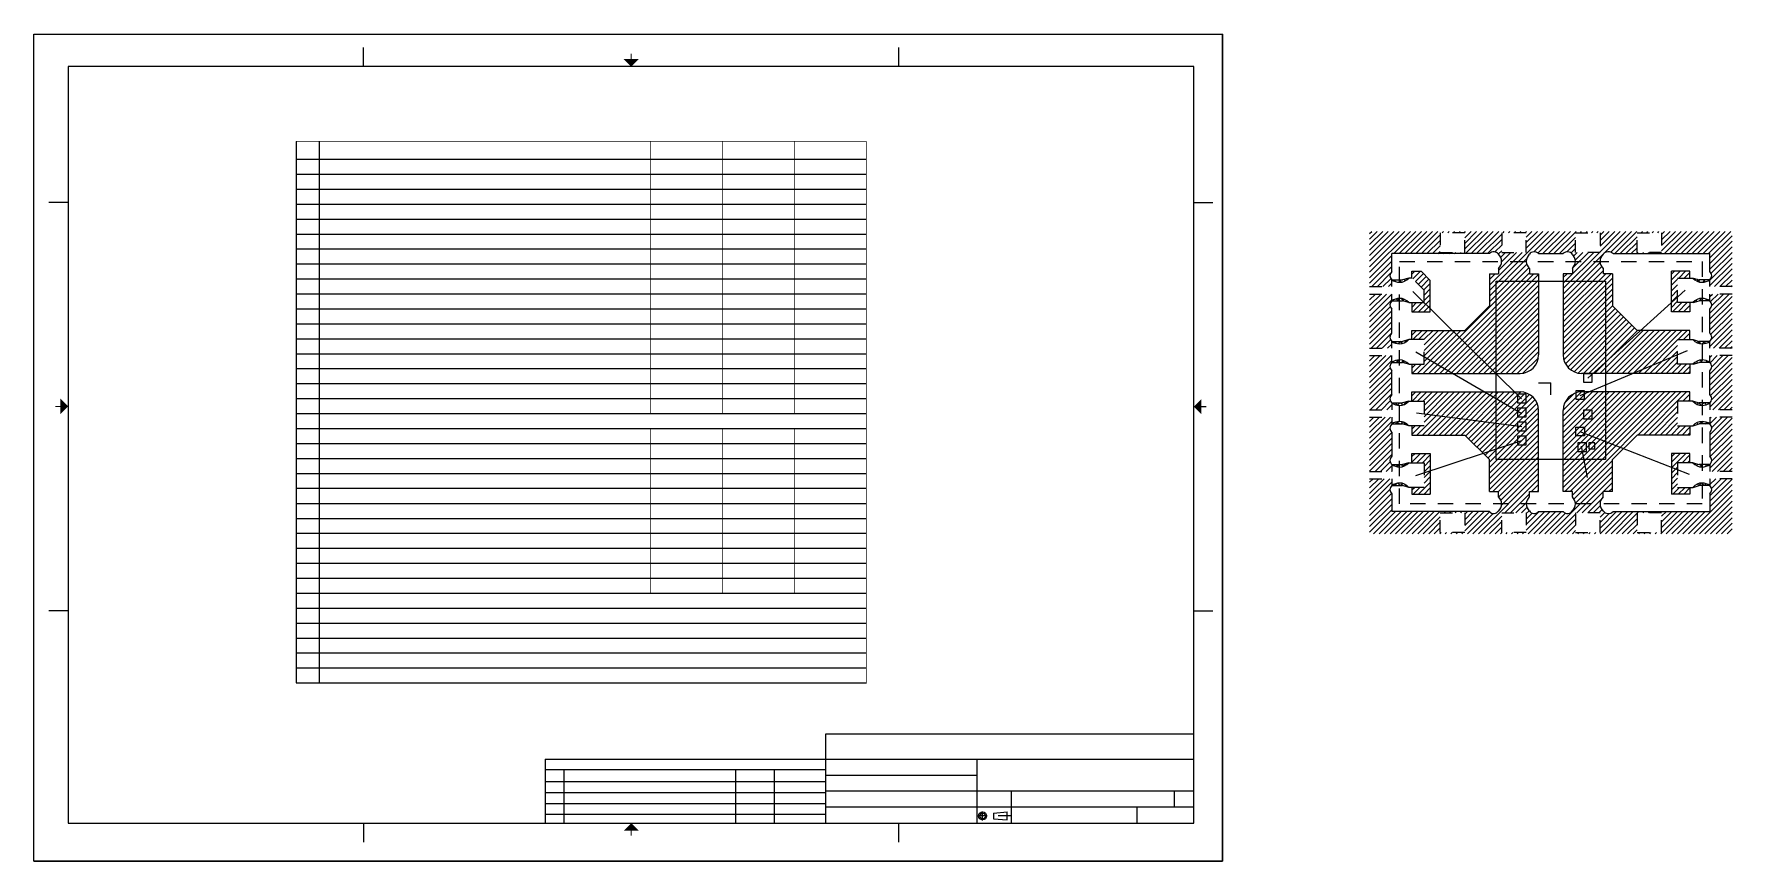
# Model space of a CAD drawing. Header units: millimetres. Extents: x 393.2 to 449.6, y 107.5 to 114.2.
# Drawn here: x 435.77 to 449.57, y 107.5 to 114.22 of the extents above; entities that cross this region are included whole.
import ezdxf

# ---------------------------------------------------------------- set-up
doc = ezdxf.new("R2010")
doc.units = ezdxf.units.MM
doc.header["$LTSCALE"] = 0.5
for name, pattern in [('CENTER', [50.8, 31.75, -6.35, 6.35, -6.35]), ('HIDDEN', [0.375, 0.25, -0.125]), ('PHANTOM', [2.5, 1.25, -0.25, 0.25, -0.25, 0.25, -0.25])]:
    doc.linetypes.add(name, pattern=pattern)
for name, color, linetype in [('1D', 4, 'Continuous'), ('BTM', 7, 'HIDDEN'), ('CEN', 2, 'CENTER'), ('HEB', 4, 'Continuous'), ('HET', 6, 'Continuous'), ('NOTE', 7, 'Continuous'), ('PKG', 1, 'PHANTOM'), ('TB', 7, 'Continuous')]:
    doc.layers.add(name, color=color, linetype=linetype)
pattern_1 = [(45, (446.853154, 110.708894), (-0.02245064, 0.02245064), []), (135, (446.853154, 110.708894), (-0.02245064, -0.02245064), [])]

# ---------------------------------------------------------------- blocks, each defined once
blk = doc.blocks.new('FR')
at = {"layer": 'TB'}
for p, q in [((78.32, 188.67), (78.32, 193.22)), ((205.52, 188.67), (205.52, 193.22)), ((8.12, 188.67), (8.12, 9.03)), ((275.59, 188.67), (8.12, 188.67)), ((275.59, 9.03), (275.59, 188.67)), ((3.57, 156.43), (8.12, 156.43)), ((275.59, 156.36), (280.13, 156.36)), ((3.57, 59.52), (8.12, 59.52)), ((275.59, 59.44), (280.13, 59.44)), ((188.21, 30.23), (275.59, 30.23)), ((188.21, 9.03), (188.21, 30.23)), ((121.48, 24.17), (121.48, 9.03)), ((121.48, 24.17), (188.21, 24.17)), ((121.48, 21.74), (188.21, 21.74)), ((126.03, 9.03), (126.03, 21.74)), ((166.76, 9.03), (166.76, 21.74)), ((175.96, 9.03), (175.96, 21.74)), ((188.21, 24.17), (275.59, 24.17)), ((188.21, 20.42), (224.1, 20.42)), ((224.1, 9.03), (224.1, 24.17)), ((121.48, 18.92), (188.21, 18.92)), ((121.48, 16.3), (188.21, 16.3)), ((188.21, 16.66), (275.59, 16.66)), ((232.32, 9.03), (232.32, 16.66)), ((270.99, 12.86), (270.99, 16.66)), ((121.48, 13.68), (188.21, 13.68)), ((188.21, 12.85), (224.1, 12.85)), ((224.1, 12.86), (275.59, 12.86)), ((262.17, 9.03), (262.17, 12.86)), ((8.12, 9.03), (275.59, 9.03)), ((78.35, 4.49), (78.35, 9.03)), ((121.48, 11.17), (188.21, 11.17)), ((205.55, 4.49), (205.55, 9.03)), ((228.03, 11.36), (231.26, 11.65)), ((228.03, 11.36), (228.03, 10.06)), ((228.03, 10.06), (231.26, 9.76)), ((231.26, 9.76), (231.26, 11.65))]:
    blk.add_line(p, q, dxfattribs=at)
at = {"layer": 'TB', "color": 1, "linetype": 'CENTER', "ltscale": 0.002}
for p, q in [((226.52, 10.71), (224.34, 10.71)), ((225.43, 9.62), (225.43, 11.79)), ((232.03, 10.71), (227.29, 10.71))]:
    blk.add_line(p, q, dxfattribs=at)
at = {"layer": 'TB'}
blk.add_lwpolyline([(0, 196.39), (282.46, 196.39), (282.46, 0), (0, 0)], close=True, dxfattribs=at)
at = {"layer": 'TB', "const_width": 0.242}
for points in [[(141.92, 191.7), (141.92, 190.49)], [(5.09, 107.97), (6.3, 107.97)], [(278.62, 107.9), (277.41, 107.9)], [(141.95, 6), (141.95, 7.21)]]:
    blk.add_lwpolyline(points, dxfattribs=at)
at = {"layer": 'TB'}
for radius in [0.945, 0.649]:
    blk.add_circle((225.43, 10.71), radius, dxfattribs=at)
for points in [[(140.1, 190.49), (143.74, 190.49), (141.92, 188.67)], [(6.3, 106.16), (6.3, 109.79), (8.12, 107.97)], [(277.41, 106.08), (277.41, 109.72), (275.59, 107.9)], [(140.13, 7.21), (143.77, 7.21), (141.95, 9.03)]]:
    blk.add_solid(points, dxfattribs=at)
blk = doc.blocks.new('SS516')
for points in [[(-0.4445, 0.7239), (0.4445, 0.7239), (0.4445, -0.7239), (-0.4445, -0.7239)], [(0.33435, -0.0271), (0.26435, -0.0271), (0.26435, -0.0971), (0.33435, -0.0971)], [(-0.20225, -0.19415), (-0.27225, -0.19415), (-0.27225, -0.26415), (-0.20225, -0.26415)], [(0.27225, -0.16495), (0.20225, -0.16495), (0.20225, -0.23495), (0.27225, -0.23495)], [(-0.20225, -0.30735), (-0.27225, -0.30735), (-0.27225, -0.37735), (-0.20225, -0.37735)], [(0.33435, -0.3229), (0.26435, -0.3229), (0.26435, -0.3929), (0.33435, -0.3929)], [(-0.20225, -0.42055), (-0.27225, -0.42055), (-0.27225, -0.49055), (-0.20225, -0.49055)], [(-0.20225, -0.53375), (-0.27225, -0.53375), (-0.27225, -0.60375), (-0.20225, -0.60375)], [(0.27225, -0.53075), (0.20225, -0.53075), (0.20225, -0.46075), (0.27225, -0.46075)], [(0.28945, -0.5885), (0.21945, -0.5885), (0.21945, -0.6585), (0.28945, -0.6585)], [(0.3577, -0.58795), (0.3077, -0.58795), (0.3077, -0.63795), (0.3577, -0.63795)]]:
    blk.add_lwpolyline(points, close=True)

msp = doc.modelspace()

# ---------------------------------------------------------------- hatches: boundary and pattern name
at = {"layer": 'HEB', "ltscale": 0.1}
h = msp.add_hatch(dxfattribs=at)
h.set_pattern_fill('ANSI31', color=256, scale=0.01)
h.set_pattern_definition([(45, (447.0725, 110.753957), (-0.02245064, 0.02245064), [])])
h.paths.add_polyline_path([(447.12, 110.812), (446.97, 110.812), (446.97, 110.737), (447.07, 110.737), (447.07, 110.537), (446.97, 110.537), (446.97, 110.482), (447.12, 110.482)], flags=17)
h.paths.add_polyline_path([(449.23, 110.812), (449.08, 110.812), (449.08, 110.482), (449.23, 110.482), (449.23, 110.537), (449.13, 110.537), (449.13, 110.737), (449.23, 110.737)], flags=17)
h.paths.add_polyline_path([(446.807, 110.984, -0.442346), (446.807, 111.052), (446.807, 111.107), (446.627, 111.107), (446.627, 110.667), (446.807, 110.667), (446.807, 110.722, -0.442346), (446.807, 110.79)])
h.paths.add_polyline_path([(449.572, 111.107), (449.392, 111.107), (449.392, 111.052, -0.442346), (449.392, 110.984), (449.392, 110.79, -0.442346), (449.392, 110.722), (449.392, 110.667), (449.572, 110.667)])
h.paths.add_polyline_path([(449.572, 110.607), (449.392, 110.607), (449.392, 110.552, -0.442346), (449.392, 110.484), (449.392, 110.34), (448.606, 110.34, -0.437524), (448.525, 110.345, -0.200628), (448.5, 110.402), (448.3, 110.402, -0.200628), (448.275, 110.345, -0.473707), (448.2, 110.34), (447.999, 110.34, -0.473707), (447.925, 110.345, -0.200628), (447.9, 110.402), (447.7, 110.402, -0.200628), (447.675, 110.345, -0.473707), (447.6, 110.34), (446.807, 110.34), (446.807, 110.484, -0.442346), (446.807, 110.552), (446.807, 110.607), (446.627, 110.607), (446.627, 110.16), (449.572, 110.16)])
h.paths.add_polyline_path([(449, 110.33), (449, 110.17), (448.8, 110.17), (448.8, 110.33)], flags=16)
h.paths.add_polyline_path([(448.5, 110.33), (448.5, 110.17), (448.3, 110.17), (448.3, 110.33)], flags=16)
h.paths.add_polyline_path([(447.9, 110.33), (447.9, 110.17), (447.7, 110.17), (447.7, 110.33)], flags=16)
h.paths.add_polyline_path([(447.4, 110.33), (447.4, 110.17), (447.2, 110.17), (447.2, 110.33)], flags=16)
h.paths.add_polyline_path([(446.807, 111.484, -0.442346), (446.807, 111.552), (446.807, 111.607), (446.627, 111.607), (446.627, 111.167), (446.807, 111.167), (446.807, 111.222, -0.442346), (446.807, 111.29)])
h.paths.add_polyline_path([(449.572, 111.607), (449.392, 111.607), (449.392, 111.552, -0.442346), (449.392, 111.484), (449.392, 111.29, -0.442346), (449.392, 111.222), (449.392, 111.167), (449.572, 111.167)])
h.paths.add_polyline_path([(449.13, 111.237), (449.23, 111.237), (449.23, 111.312), (448.35, 111.312, 0.414214), (448.2, 111.162), (448.2, 110.502), (448.275, 110.502), (448.275, 110.46, -0.200628), (448.3, 110.402), (448.5, 110.402, -0.200628), (448.525, 110.46), (448.525, 110.502), (448.6, 110.502), (448.6, 110.762), (448.8, 110.962), (449.23, 110.962), (449.23, 111.037), (449.13, 111.037)])
h.paths.add_polyline_path([(448, 111.162, 0.414214), (447.85, 111.312), (446.97, 111.312), (446.97, 111.237), (447.07, 111.237), (447.07, 111.037), (446.97, 111.037), (446.97, 110.962), (447.4, 110.962), (447.6, 110.762), (447.6, 110.502), (447.675, 110.502), (447.675, 110.46, -0.200628), (447.7, 110.402), (447.9, 110.402, -0.200628), (447.925, 110.46), (447.925, 110.502), (448, 110.502)])
h.paths.add_polyline_path([(449.23, 112.037), (449.13, 112.037), (449.13, 112.237), (449.23, 112.237), (449.23, 112.292), (449.08, 112.292), (449.08, 111.962), (449.23, 111.962)], flags=17)
h.paths.add_polyline_path([(449.13, 111.737), (449.23, 111.737), (449.23, 111.812), (448.8, 111.812), (448.6, 112.012), (448.6, 112.272), (448.525, 112.272), (448.525, 112.315, -0.200628), (448.5, 112.372), (448.3, 112.372, -0.200628), (448.275, 112.315), (448.275, 112.272), (448.2, 112.272), (448.2, 111.612, 0.414214), (448.35, 111.462), (449.23, 111.462), (449.23, 111.537), (449.13, 111.537)])
h.paths.add_polyline_path([(449.572, 112.107), (449.392, 112.107), (449.392, 112.052, -0.442346), (449.392, 111.984), (449.392, 111.79, -0.442346), (449.392, 111.722), (449.392, 111.667), (449.572, 111.667)])
h.paths.add_polyline_path([(447.045, 112.292), (446.97, 112.292), (446.97, 112.237), (447.07, 112.137), (447.07, 112.037), (446.97, 112.037), (446.97, 111.962), (447.12, 111.962), (447.12, 112.217)], flags=17)
h.paths.add_polyline_path([(446.807, 111.984, -0.442346), (446.807, 112.052), (446.807, 112.107), (446.627, 112.107), (446.627, 111.667), (446.807, 111.667), (446.807, 111.722, -0.442346), (446.807, 111.79)])
h.paths.add_polyline_path([(448, 112.272), (447.925, 112.272), (447.925, 112.315, -0.200628), (447.9, 112.372), (447.7, 112.372, -0.200628), (447.675, 112.315), (447.675, 112.272), (447.6, 112.272), (447.6, 112.012), (447.4, 111.812), (446.97, 111.812), (446.97, 111.737), (447.07, 111.737), (447.07, 111.537), (446.97, 111.537), (446.97, 111.462), (447.85, 111.462, 0.414214), (448, 111.612)])
h.paths.add_polyline_path([(449.572, 112.615), (446.627, 112.615), (446.627, 112.167), (446.807, 112.167), (446.807, 112.222, -0.442346), (446.807, 112.29), (446.807, 112.435), (447.6, 112.435, -0.473707), (447.675, 112.43, -0.200628), (447.7, 112.372), (447.9, 112.372, -0.200628), (447.925, 112.43, -0.473707), (447.999, 112.435), (448.2, 112.435, -0.473707), (448.275, 112.43, -0.200628), (448.3, 112.372), (448.5, 112.372, -0.200628), (448.525, 112.43, -0.437524), (448.606, 112.435), (449.392, 112.435), (449.392, 112.29, -0.442346), (449.392, 112.222), (449.392, 112.167), (449.572, 112.167)])
h.paths.add_polyline_path([(448.3, 112.605), (448.5, 112.605), (448.5, 112.445), (448.3, 112.445)], flags=16)
h.paths.add_polyline_path([(447.9, 112.445), (447.7, 112.445), (447.7, 112.605), (447.9, 112.605)], flags=16)
h.paths.add_polyline_path([(448.8, 112.605), (449, 112.605), (449, 112.445), (448.8, 112.445)], flags=16)
h.paths.add_polyline_path([(447.4, 112.445), (447.2, 112.445), (447.2, 112.605), (447.4, 112.605)], flags=16)
at = {"layer": 'HET'}
h = msp.add_hatch(dxfattribs=at)
h.set_pattern_fill('ANSI37', color=6, scale=0.01)
h.set_pattern_definition(pattern_1)
edge = h.paths.add_edge_path()
edge.add_line((446.87, 110.722), (446.807, 110.722))
edge.add_arc((446.876, 110.831), 0.129, 237.5482, 266.9625)
edge.add_line((446.87, 110.702), (446.87, 110.722))
edge = h.paths.add_edge_path()
edge.add_line((446.945, 110.737), (446.895, 110.722))
edge.add_line((446.895, 110.722), (446.87, 110.722))
edge.add_line((446.87, 110.722), (446.87, 110.702))
edge.add_arc((446.87, 110.799), 0.097, 269.7529, 320.2809)
edge = h.paths.add_edge_path()
edge.add_arc((446.876, 110.443), 0.129, 93.0375, 122.4518)
edge.add_line((446.807, 110.552), (446.87, 110.552))
edge.add_line((446.87, 110.552), (446.87, 110.572))
edge = h.paths.add_edge_path()
edge.add_line((446.87, 110.572), (446.87, 110.552))
edge.add_line((446.87, 110.552), (446.895, 110.552))
edge.add_line((446.895, 110.552), (446.945, 110.537))
edge.add_arc((446.87, 110.475), 0.097, 39.7191, 90.2471)
edge = h.paths.add_edge_path()
edge.add_line((446.87, 111.222), (446.807, 111.222))
edge.add_arc((446.876, 111.331), 0.129, 237.5482, 266.9625)
edge.add_line((446.87, 111.202), (446.87, 111.222))
edge = h.paths.add_edge_path()
edge.add_line((446.945, 111.237), (446.895, 111.222))
edge.add_line((446.895, 111.222), (446.87, 111.222))
edge.add_line((446.87, 111.222), (446.87, 111.202))
edge.add_arc((446.87, 111.299), 0.097, 269.7529, 320.2809)
edge = h.paths.add_edge_path()
edge.add_arc((446.876, 110.943), 0.129, 93.0375, 122.4518)
edge.add_line((446.807, 111.052), (446.87, 111.052))
edge.add_line((446.87, 111.052), (446.87, 111.072))
edge = h.paths.add_edge_path()
edge.add_line((446.87, 111.072), (446.87, 111.052))
edge.add_line((446.87, 111.052), (446.895, 111.052))
edge.add_line((446.895, 111.052), (446.945, 111.037))
edge.add_arc((446.87, 110.975), 0.097, 39.7191, 90.2471)
edge = h.paths.add_edge_path()
edge.add_line((446.87, 111.722), (446.807, 111.722))
edge.add_arc((446.876, 111.831), 0.129, 237.5482, 266.9625)
edge.add_line((446.87, 111.702), (446.87, 111.722))
edge = h.paths.add_edge_path()
edge.add_line((446.945, 111.737), (446.895, 111.722))
edge.add_line((446.895, 111.722), (446.87, 111.722))
edge.add_line((446.87, 111.722), (446.87, 111.702))
edge.add_arc((446.87, 111.799), 0.097, 269.7529, 320.2809)
edge = h.paths.add_edge_path()
edge.add_arc((446.871, 111.477), 0.0956, 90.6028, 127.7552)
edge.add_line((446.812, 111.552), (446.87, 111.552))
edge.add_line((446.87, 111.552), (446.87, 111.572))
edge = h.paths.add_edge_path()
edge.add_line((446.87, 111.572), (446.87, 111.552))
edge.add_line((446.87, 111.552), (446.895, 111.552))
edge.add_line((446.895, 111.552), (446.945, 111.537))
edge.add_arc((446.87, 111.475), 0.097, 39.7191, 90.2471)
edge = h.paths.add_edge_path()
edge.add_line((446.87, 112.222), (446.807, 112.222))
edge.add_arc((446.876, 112.331), 0.129, 237.5482, 266.9625)
edge.add_line((446.87, 112.202), (446.87, 112.222))
edge = h.paths.add_edge_path()
edge.add_line((446.945, 112.237), (446.895, 112.222))
edge.add_line((446.895, 112.222), (446.87, 112.222))
edge.add_line((446.87, 112.222), (446.87, 112.202))
edge.add_arc((446.87, 112.299), 0.097, 269.7529, 320.2809)
edge = h.paths.add_edge_path()
edge.add_arc((446.876, 111.943), 0.129, 93.0375, 122.4518)
edge.add_line((446.807, 112.052), (446.87, 112.052))
edge.add_line((446.87, 112.052), (446.87, 112.072))
edge = h.paths.add_edge_path()
edge.add_line((446.87, 112.072), (446.87, 112.052))
edge.add_line((446.87, 112.052), (446.895, 112.052))
edge.add_line((446.895, 112.052), (446.945, 112.037))
edge.add_arc((446.87, 111.975), 0.097, 39.7191, 90.2471)
h = msp.add_hatch(dxfattribs=at)
h.set_pattern_fill('ANSI37', color=6, scale=0.01)
h.set_pattern_definition(pattern_1)
edge = h.paths.add_edge_path()
edge.add_line((449.33, 110.722), (449.392, 110.722))
edge.add_arc((449.323, 110.831), 0.129, 273.0375, 302.4518, ccw=False)
edge.add_line((449.33, 110.702), (449.33, 110.722))
edge = h.paths.add_edge_path()
edge.add_line((449.255, 110.737), (449.305, 110.722))
edge.add_line((449.305, 110.722), (449.33, 110.722))
edge.add_line((449.33, 110.722), (449.33, 110.702))
edge.add_arc((449.329, 110.799), 0.097, 219.7191, 270.2471, ccw=False)
edge = h.paths.add_edge_path()
edge.add_arc((449.323, 110.443), 0.129, 57.5482, 86.9625, ccw=False)
edge.add_line((449.392, 110.552), (449.33, 110.552))
edge.add_line((449.33, 110.552), (449.33, 110.572))
edge = h.paths.add_edge_path()
edge.add_line((449.33, 110.572), (449.33, 110.552))
edge.add_line((449.33, 110.552), (449.305, 110.552))
edge.add_line((449.305, 110.552), (449.255, 110.537))
edge.add_arc((449.329, 110.475), 0.097, 89.7529, 140.2809, ccw=False)
edge = h.paths.add_edge_path()
edge.add_line((449.33, 111.222), (449.392, 111.222))
edge.add_arc((449.323, 111.331), 0.129, 273.0375, 302.4518, ccw=False)
edge.add_line((449.33, 111.202), (449.33, 111.222))
edge = h.paths.add_edge_path()
edge.add_line((449.255, 111.237), (449.305, 111.222))
edge.add_line((449.305, 111.222), (449.33, 111.222))
edge.add_line((449.33, 111.222), (449.33, 111.202))
edge.add_arc((449.329, 111.299), 0.097, 219.7191, 270.2471, ccw=False)
edge = h.paths.add_edge_path()
edge.add_arc((449.323, 110.943), 0.129, 57.5482, 86.9625, ccw=False)
edge.add_line((449.392, 111.052), (449.33, 111.052))
edge.add_line((449.33, 111.052), (449.33, 111.072))
edge = h.paths.add_edge_path()
edge.add_line((449.33, 111.072), (449.33, 111.052))
edge.add_line((449.33, 111.052), (449.305, 111.052))
edge.add_line((449.305, 111.052), (449.255, 111.037))
edge.add_arc((449.329, 110.975), 0.097, 89.7529, 140.2809, ccw=False)
edge = h.paths.add_edge_path()
edge.add_line((449.33, 111.722), (449.392, 111.722))
edge.add_arc((449.323, 111.831), 0.129, 273.0375, 302.4518, ccw=False)
edge.add_line((449.33, 111.702), (449.33, 111.722))
edge = h.paths.add_edge_path()
edge.add_line((449.255, 111.737), (449.305, 111.722))
edge.add_line((449.305, 111.722), (449.33, 111.722))
edge.add_line((449.33, 111.722), (449.33, 111.702))
edge.add_arc((449.329, 111.799), 0.097, 219.7191, 270.2471, ccw=False)
edge = h.paths.add_edge_path()
edge.add_arc((449.323, 111.443), 0.129, 57.5482, 86.9625, ccw=False)
edge.add_line((449.392, 111.552), (449.33, 111.552))
edge.add_line((449.33, 111.552), (449.33, 111.572))
edge = h.paths.add_edge_path()
edge.add_line((449.33, 111.572), (449.33, 111.552))
edge.add_line((449.33, 111.552), (449.305, 111.552))
edge.add_line((449.305, 111.552), (449.255, 111.537))
edge.add_arc((449.329, 111.475), 0.097, 89.7529, 140.2809, ccw=False)
edge = h.paths.add_edge_path()
edge.add_line((449.33, 112.222), (449.392, 112.222))
edge.add_arc((449.323, 112.331), 0.129, 273.0375, 302.4518, ccw=False)
edge.add_line((449.33, 112.202), (449.33, 112.222))
edge = h.paths.add_edge_path()
edge.add_line((449.255, 112.237), (449.305, 112.222))
edge.add_line((449.305, 112.222), (449.33, 112.222))
edge.add_line((449.33, 112.222), (449.33, 112.202))
edge.add_arc((449.329, 112.299), 0.097, 219.7191, 270.2471, ccw=False)
edge = h.paths.add_edge_path()
edge.add_arc((449.323, 111.943), 0.129, 57.5482, 86.9625, ccw=False)
edge.add_line((449.392, 112.052), (449.33, 112.052))
edge.add_line((449.33, 112.052), (449.33, 112.072))
edge = h.paths.add_edge_path()
edge.add_line((449.33, 112.072), (449.33, 112.052))
edge.add_line((449.33, 112.052), (449.305, 112.052))
edge.add_line((449.305, 112.052), (449.255, 112.037))
edge.add_arc((449.329, 111.975), 0.097, 89.7529, 140.2809, ccw=False)

# ---------------------------------------------------------------- linework, layer by layer
for p, q in [((447.6, 112.435), (446.807, 112.435)), ((446.807, 112.29), (446.807, 112.435)), ((447.999, 112.435), (448.2, 112.435)), ((448.606, 112.435), (449.392, 112.435)), ((449.392, 112.29), (449.392, 112.435)), ((446.807, 112.222), (446.895, 112.222)), ((446.945, 112.237), (446.895, 112.222)), ((446.97, 112.237), (446.945, 112.237)), ((446.97, 112.237), (446.97, 112.292)), ((446.97, 112.292), (447.045, 112.292)), ((447.045, 112.292), (447.12, 112.217)), ((447.12, 111.962), (447.12, 112.217)), ((447.6, 112.272), (447.675, 112.272)), ((447.6, 112.272), (447.6, 112.012)), ((447.675, 112.315), (447.675, 112.272)), ((447.925, 112.315), (447.925, 112.272)), ((447.925, 112.272), (448, 112.272)), ((448, 112.272), (448, 111.612)), ((448.275, 112.272), (448.2, 112.272)), ((448.2, 112.272), (448.2, 111.612)), ((448.275, 112.315), (448.275, 112.272)), ((448.525, 112.315), (448.525, 112.272)), ((448.6, 112.272), (448.525, 112.272)), ((448.6, 112.272), (448.6, 112.012)), ((449.23, 112.292), (449.08, 112.292)), ((449.08, 111.962), (449.08, 112.292)), ((449.23, 112.237), (449.23, 112.292)), ((449.23, 112.237), (449.255, 112.237)), ((449.255, 112.237), (449.305, 112.222)), ((449.392, 112.222), (449.305, 112.222)), ((446.807, 112.052), (446.895, 112.052)), ((446.807, 111.79), (446.807, 111.984)), ((446.945, 112.037), (446.895, 112.052)), ((446.945, 112.037), (446.97, 112.037)), ((446.97, 112.037), (446.97, 111.962)), ((446.97, 111.962), (447.12, 111.962)), ((447.4, 111.812), (447.6, 112.012)), ((448.8, 111.812), (448.6, 112.012)), ((449.23, 111.962), (449.08, 111.962)), ((449.23, 112.037), (449.23, 111.962)), ((449.255, 112.037), (449.23, 112.037)), ((449.255, 112.037), (449.305, 112.052)), ((449.392, 112.052), (449.305, 112.052)), ((449.392, 111.79), (449.392, 111.984)), ((446.97, 111.737), (446.97, 111.812)), ((446.97, 111.812), (447.4, 111.812)), ((449.23, 111.812), (448.8, 111.812)), ((449.23, 111.737), (449.23, 111.812)), ((446.807, 111.722), (446.895, 111.722)), ((446.945, 111.737), (446.895, 111.722)), ((446.97, 111.737), (446.945, 111.737)), ((449.23, 111.737), (449.255, 111.737)), ((449.255, 111.737), (449.305, 111.722)), ((449.392, 111.722), (449.305, 111.722)), ((446.807, 111.552), (446.895, 111.552)), ((446.945, 111.537), (446.895, 111.552)), ((446.945, 111.537), (446.97, 111.537)), ((446.97, 111.537), (446.97, 111.462)), ((449.23, 111.537), (449.23, 111.462)), ((449.255, 111.537), (449.23, 111.537)), ((449.255, 111.537), (449.305, 111.552)), ((449.392, 111.552), (449.305, 111.552)), ((446.807, 111.29), (446.807, 111.484)), ((446.97, 111.462), (447.85, 111.462)), ((449.23, 111.462), (448.35, 111.462)), ((449.392, 111.29), (449.392, 111.484)), ((446.945, 111.237), (446.895, 111.222)), ((446.945, 111.237), (446.97, 111.237)), ((446.97, 111.237), (446.97, 111.312)), ((446.97, 111.312), (447.85, 111.312)), ((449.23, 111.312), (448.35, 111.312)), ((449.23, 111.237), (449.23, 111.312)), ((449.255, 111.237), (449.23, 111.237)), ((449.255, 111.237), (449.305, 111.222)), ((446.807, 111.222), (446.895, 111.222)), ((448, 110.502), (448, 111.162)), ((448.2, 110.502), (448.2, 111.162)), ((449.392, 111.222), (449.305, 111.222)), ((446.807, 111.052), (446.895, 111.052)), ((446.807, 110.984), (446.807, 110.79)), ((446.945, 111.037), (446.895, 111.052)), ((446.97, 111.037), (446.945, 111.037)), ((446.97, 111.037), (446.97, 110.962)), ((446.97, 110.962), (447.4, 110.962)), ((447.4, 110.962), (447.6, 110.762)), ((448.8, 110.962), (448.6, 110.762)), ((449.23, 110.962), (448.8, 110.962)), ((449.23, 111.037), (449.23, 110.962)), ((449.23, 111.037), (449.255, 111.037)), ((449.255, 111.037), (449.305, 111.052)), ((449.392, 111.052), (449.305, 111.052)), ((449.392, 110.984), (449.392, 110.79)), ((446.807, 110.722), (446.895, 110.722)), ((446.945, 110.737), (446.895, 110.722)), ((446.945, 110.737), (446.97, 110.737)), ((446.97, 110.737), (446.97, 110.812)), ((446.97, 110.812), (447.12, 110.812)), ((447.12, 110.812), (447.12, 110.482)), ((447.6, 110.502), (447.6, 110.762)), ((448.6, 110.502), (448.6, 110.762)), ((449.23, 110.812), (449.08, 110.812)), ((449.08, 110.812), (449.08, 110.482)), ((449.23, 110.737), (449.23, 110.812)), ((449.255, 110.737), (449.23, 110.737)), ((449.255, 110.737), (449.305, 110.722)), ((449.392, 110.722), (449.305, 110.722)), ((446.807, 110.552), (446.895, 110.552)), ((446.945, 110.537), (446.895, 110.552)), ((449.255, 110.537), (449.305, 110.552)), ((449.392, 110.552), (449.305, 110.552)), ((446.807, 110.484), (446.807, 110.34)), ((446.97, 110.537), (446.945, 110.537)), ((446.97, 110.537), (446.97, 110.482)), ((446.97, 110.482), (447.12, 110.482)), ((447.6, 110.502), (447.675, 110.502)), ((447.675, 110.46), (447.675, 110.502)), ((447.925, 110.502), (448, 110.502)), ((447.925, 110.46), (447.925, 110.502)), ((448.275, 110.502), (448.2, 110.502)), ((448.275, 110.46), (448.275, 110.502)), ((448.6, 110.502), (448.525, 110.502)), ((448.525, 110.46), (448.525, 110.502)), ((449.23, 110.482), (449.08, 110.482)), ((449.23, 110.537), (449.23, 110.482)), ((449.23, 110.537), (449.255, 110.537)), ((449.392, 110.484), (449.392, 110.34)), ((447.6, 110.34), (446.807, 110.34)), ((447.999, 110.34), (448.2, 110.34)), ((448.606, 110.34), (449.392, 110.34))]:
    msp.add_line(p, q)
at = {"color": 2}
for p, q in [((447.862, 111.255), (446.977, 112.128)), ((448.401, 111.424), (449.191, 112.137)), ((448.337, 111.283), (449.211, 111.648)), ((447.002, 111.637), (447.863, 111.136)), ((447.009, 111.143), (447.863, 111.03)), ((448.335, 110.99), (449.223, 110.644)), ((447.002, 110.632), (447.865, 110.917)), ((448.347, 110.871), (448.394, 110.617))]:
    msp.add_line(p, q, dxfattribs=at)
for centre, radius, start, end in [((447.635, 112.402), 0.0481, 35.4545, 136.8435), ((447.618, 112.371), 0.0813, 0.8095, 46.1877), ((447.618, 112.373), 0.0813, 313.8123, 359.1905), ((447.981, 112.371), 0.0813, 133.8123, 179.1905), ((447.981, 112.373), 0.0813, 180.8095, 226.1877), ((447.964, 112.402), 0.0481, 43.1565, 144.5455), ((448.235, 112.402), 0.0481, 35.4545, 136.8435), ((448.218, 112.371), 0.0813, 0.8095, 46.1877), ((448.218, 112.373), 0.0813, 313.8123, 359.1905), ((448.581, 112.371), 0.0813, 133.8123, 179.1905), ((448.581, 112.373), 0.0813, 180.8095, 226.1877), ((448.567, 112.395), 0.0552, 46.2757, 140.7978), ((446.838, 112.256), 0.0458, 132.2759, 227.7241), ((446.876, 112.331), 0.129, 237.5482, 266.9625), ((446.87, 112.299), 0.097, 269.7529, 320.2809), ((449.329, 112.299), 0.097, 219.7191, 270.2471), ((449.323, 112.331), 0.129, 273.0375, 302.4518), ((449.361, 112.256), 0.0458, 312.2759, 47.7241), ((446.876, 111.943), 0.129, 93.0375, 122.4518), ((446.87, 111.975), 0.097, 39.7191, 90.2471), ((449.329, 111.975), 0.097, 89.7529, 140.2809), ((449.323, 111.943), 0.129, 57.5482, 86.9625), ((446.838, 112.018), 0.0458, 132.2759, 227.7241), ((449.361, 112.018), 0.0458, 312.2759, 47.7241), ((446.838, 111.756), 0.0458, 132.2759, 227.7241), ((449.361, 111.756), 0.0458, 312.2759, 47.7241), ((446.876, 111.831), 0.129, 237.5482, 266.9625), ((446.87, 111.799), 0.097, 269.7529, 320.2809), ((449.329, 111.799), 0.097, 219.7191, 270.2471), ((449.323, 111.831), 0.129, 273.0375, 302.4518), ((446.838, 111.518), 0.0458, 132.2759, 227.7241), ((446.876, 111.443), 0.129, 93.0375, 122.4518), ((446.87, 111.475), 0.097, 39.7191, 90.2471), ((447.85, 111.612), 0.15, 270, 0), ((448.35, 111.612), 0.15, 180, 270), ((449.329, 111.475), 0.097, 89.7529, 140.2809), ((449.323, 111.443), 0.129, 57.5482, 86.9625), ((449.361, 111.518), 0.0458, 312.2759, 47.7241), ((446.838, 111.256), 0.0458, 132.2759, 227.7241), ((446.87, 111.299), 0.097, 269.7529, 320.2809), ((447.85, 111.162), 0.15, 0, 90), ((448.35, 111.162), 0.15, 90, 180), ((449.329, 111.299), 0.097, 219.7191, 270.2471), ((449.361, 111.256), 0.0458, 312.2759, 47.7241), ((446.876, 111.331), 0.129, 237.5482, 266.9625), ((449.323, 111.331), 0.129, 273.0375, 302.4518), ((446.838, 111.018), 0.0458, 132.2759, 227.7241), ((446.876, 110.943), 0.129, 93.0375, 122.4518), ((446.87, 110.975), 0.097, 39.7191, 90.2471), ((449.329, 110.975), 0.097, 89.7529, 140.2809), ((449.323, 110.943), 0.129, 57.5482, 86.9625), ((449.361, 111.018), 0.0458, 312.2759, 47.7241), ((446.838, 110.756), 0.0458, 132.2759, 227.7241), ((446.876, 110.831), 0.129, 237.5482, 266.9625), ((446.87, 110.799), 0.097, 269.7529, 320.2809), ((449.329, 110.799), 0.097, 219.7191, 270.2471), ((449.323, 110.831), 0.129, 273.0375, 302.4518), ((449.361, 110.756), 0.0458, 312.2759, 47.7241), ((446.838, 110.518), 0.0458, 132.2759, 227.7241), ((446.876, 110.443), 0.129, 93.0375, 122.4518), ((446.87, 110.475), 0.097, 39.7191, 90.2471), ((449.329, 110.475), 0.097, 89.7529, 140.2809), ((449.323, 110.443), 0.129, 57.5482, 86.9625), ((449.361, 110.518), 0.0458, 312.2759, 47.7241), ((447.618, 110.401), 0.0813, 0.8095, 46.1877), ((447.618, 110.403), 0.0813, 313.8123, 359.1905), ((447.981, 110.401), 0.0813, 133.8123, 179.1905), ((447.981, 110.403), 0.0813, 180.8095, 226.1877), ((448.218, 110.401), 0.0813, 0.8095, 46.1877), ((448.218, 110.403), 0.0813, 313.8123, 359.1905), ((448.581, 110.401), 0.0813, 133.8123, 179.1905), ((448.581, 110.403), 0.0813, 180.8095, 226.1877), ((447.635, 110.373), 0.0481, 223.1565, 324.5455), ((447.964, 110.373), 0.0481, 215.4545, 316.8435), ((448.235, 110.373), 0.0481, 223.1565, 324.5455), ((448.567, 110.38), 0.0552, 219.2022, 313.7243)]:
    msp.add_arc(centre, radius, start, end)
at = {"layer": '1D', "color": 7, "linetype": 'ByBlock', "lineweight": 0}
for p, q in [((445.432, 107.502), (445.432, 114.219)), ((435.772, 107.502), (445.432, 107.502))]:
    msp.add_line(p, q, dxfattribs=at)
at = {"layer": 'BTM', "ltscale": 0.2}
for p, q in [((446.807, 112.167), (446.807, 112.222)), ((449.392, 112.167), (449.392, 112.222)), ((446.627, 112.167), (446.807, 112.167)), ((446.627, 112.107), (446.807, 112.107)), ((446.807, 112.052), (446.807, 112.107)), ((449.572, 112.167), (449.392, 112.167)), ((449.392, 112.052), (449.392, 112.107)), ((449.572, 112.107), (449.392, 112.107)), ((446.627, 111.667), (446.807, 111.667)), ((446.807, 111.667), (446.807, 111.722)), ((449.392, 111.667), (449.392, 111.722)), ((449.572, 111.667), (449.392, 111.667)), ((446.627, 111.607), (446.807, 111.607)), ((446.807, 111.552), (446.807, 111.607)), ((449.392, 111.552), (449.392, 111.607)), ((449.572, 111.607), (449.392, 111.607)), ((446.627, 111.167), (446.807, 111.167)), ((446.627, 111.107), (446.807, 111.107)), ((446.807, 111.222), (446.807, 111.167)), ((446.807, 111.107), (446.807, 111.052)), ((449.392, 111.222), (449.392, 111.167)), ((449.572, 111.167), (449.392, 111.167)), ((449.392, 111.107), (449.392, 111.052)), ((449.572, 111.107), (449.392, 111.107)), ((446.807, 110.722), (446.807, 110.667)), ((449.392, 110.722), (449.392, 110.667)), ((446.627, 110.667), (446.807, 110.667)), ((446.627, 110.607), (446.807, 110.607)), ((446.807, 110.607), (446.807, 110.552)), ((449.572, 110.667), (449.392, 110.667)), ((449.392, 110.607), (449.392, 110.552)), ((449.572, 110.607), (449.392, 110.607))]:
    msp.add_line(p, q, dxfattribs=at)
for points in [[(447.2, 112.605), (447.2, 112.445), (447.4, 112.445), (447.4, 112.605)], [(447.7, 112.605), (447.7, 112.445), (447.9, 112.445), (447.9, 112.605)], [(448.5, 112.605), (448.5, 112.445), (448.3, 112.445), (448.3, 112.605)], [(449, 112.605), (449, 112.445), (448.8, 112.445), (448.8, 112.605)], [(447.2, 110.17), (447.2, 110.33), (447.4, 110.33), (447.4, 110.17)], [(447.7, 110.17), (447.7, 110.33), (447.9, 110.33), (447.9, 110.17)], [(448.5, 110.17), (448.5, 110.33), (448.3, 110.33), (448.3, 110.17)], [(449, 110.17), (449, 110.33), (448.8, 110.33), (448.8, 110.17)]]:
    msp.add_lwpolyline(points, close=True, dxfattribs=at)
for points in [[(446.97, 112.037), (447.07, 112.037), (447.07, 112.137), (446.97, 112.237), (446.97, 112.237)], [(449.23, 112.037), (449.13, 112.037), (449.13, 112.237), (449.23, 112.237), (449.23, 112.237)], [(446.97, 111.537), (447.07, 111.537), (447.07, 111.737), (446.97, 111.737)], [(449.23, 111.537), (449.13, 111.537), (449.13, 111.737), (449.23, 111.737)], [(446.97, 111.237), (447.07, 111.237), (447.07, 111.037), (446.97, 111.037)], [(449.23, 111.237), (449.13, 111.237), (449.13, 111.037), (449.23, 111.037)], [(446.97, 110.737), (447.07, 110.737), (447.07, 110.537), (446.97, 110.537), (446.97, 110.537)], [(449.23, 110.737), (449.13, 110.737), (449.13, 110.537), (449.23, 110.537), (449.23, 110.537)]]:
    msp.add_lwpolyline(points, dxfattribs=at)
at = {"layer": 'CEN', "ltscale": 0.005}
for p, q in [((448, 111.387), (448.2, 111.387)), ((448.1, 111.287), (448.1, 111.487))]:
    msp.add_line(p, q, dxfattribs=at)
at = {"layer": 'NOTE', "color": 7}
for p, q in [((437.902, 113.346), (437.902, 111.015)), ((437.902, 111.015), (437.902, 109.435)), ((437.902, 109.435), (437.902, 108.949))]:
    msp.add_line(p, q, dxfattribs=at)
at = {"layer": 'NOTE', "color": 3}
for p, q in [((438.093, 108.949), (438.093, 113.346)), ((437.902, 113.202), (442.537, 113.202)), ((437.902, 113.08), (442.537, 113.08)), ((437.902, 112.959), (442.537, 112.959)), ((437.902, 112.837), (442.537, 112.837)), ((437.902, 112.716), (442.537, 112.716)), ((437.902, 112.594), (442.537, 112.594)), ((437.902, 112.473), (442.537, 112.473)), ((437.902, 112.351), (442.537, 112.351)), ((437.902, 112.23), (442.537, 112.23)), ((437.902, 112.108), (442.537, 112.108)), ((437.902, 111.987), (442.537, 111.987)), ((437.902, 111.865), (442.537, 111.865)), ((437.902, 111.744), (442.537, 111.744)), ((437.902, 111.622), (442.537, 111.622)), ((437.902, 111.501), (442.537, 111.501)), ((437.902, 111.379), (442.537, 111.379)), ((437.902, 111.258), (442.537, 111.258)), ((437.902, 111.136), (442.537, 111.136)), ((437.902, 111.015), (442.537, 111.015)), ((437.902, 110.893), (442.537, 110.893)), ((437.902, 110.772), (442.537, 110.772)), ((437.902, 110.65), (442.537, 110.65)), ((437.902, 110.529), (442.537, 110.529)), ((437.902, 110.407), (442.537, 110.407)), ((437.902, 110.285), (442.537, 110.285)), ((437.902, 110.164), (442.537, 110.164)), ((437.902, 110.042), (442.537, 110.042)), ((437.902, 109.921), (442.537, 109.921)), ((437.902, 109.799), (442.537, 109.799)), ((437.902, 109.678), (442.537, 109.678)), ((437.902, 109.556), (442.537, 109.556)), ((437.902, 109.556), (442.537, 109.556)), ((437.902, 109.435), (442.537, 109.435)), ((437.902, 109.313), (442.537, 109.313)), ((437.902, 109.192), (442.537, 109.192)), ((437.902, 109.07), (442.537, 109.07)), ((437.902, 108.949), (442.537, 108.949))]:
    msp.add_line(p, q, dxfattribs=at)
at = {"layer": 'NOTE', "color": 7, "const_width": 0.00552}
for points in [[(437.902, 113.346), (442.537, 113.346)], [(440.783, 111.136), (440.783, 113.346)], [(441.368, 111.136), (441.368, 113.346)], [(441.952, 111.136), (441.952, 113.346)], [(442.537, 111.015), (442.537, 113.346)], [(440.783, 109.678), (440.783, 111.015)], [(441.368, 109.678), (441.368, 111.015)], [(441.952, 109.678), (441.952, 111.015)], [(442.537, 108.949), (442.537, 111.018)], [(437.902, 108.949), (442.537, 108.949)]]:
    msp.add_lwpolyline(points, dxfattribs=at)
at = {"layer": 'PKG', "color": 1, "linetype": 'HIDDEN'}
msp.add_lwpolyline([(446.87, 110.402), (446.87, 112.372), (449.33, 112.372), (449.33, 110.402)], close=True, dxfattribs=at)

# ---------------------------------------------------------------- block references
at = {"layer": 'HET', "color": 2}
msp.add_blockref('SS516', (448.1, 111.487), dxfattribs=at)
at = {"layer": 'TB', "xscale": 0.0341999999999985, "yscale": 0.0341999999999985, "zscale": 0.0341999999999985}
msp.add_blockref('FR', (435.772, 107.502), dxfattribs=at)

doc.saveas('drawing.dxf')
